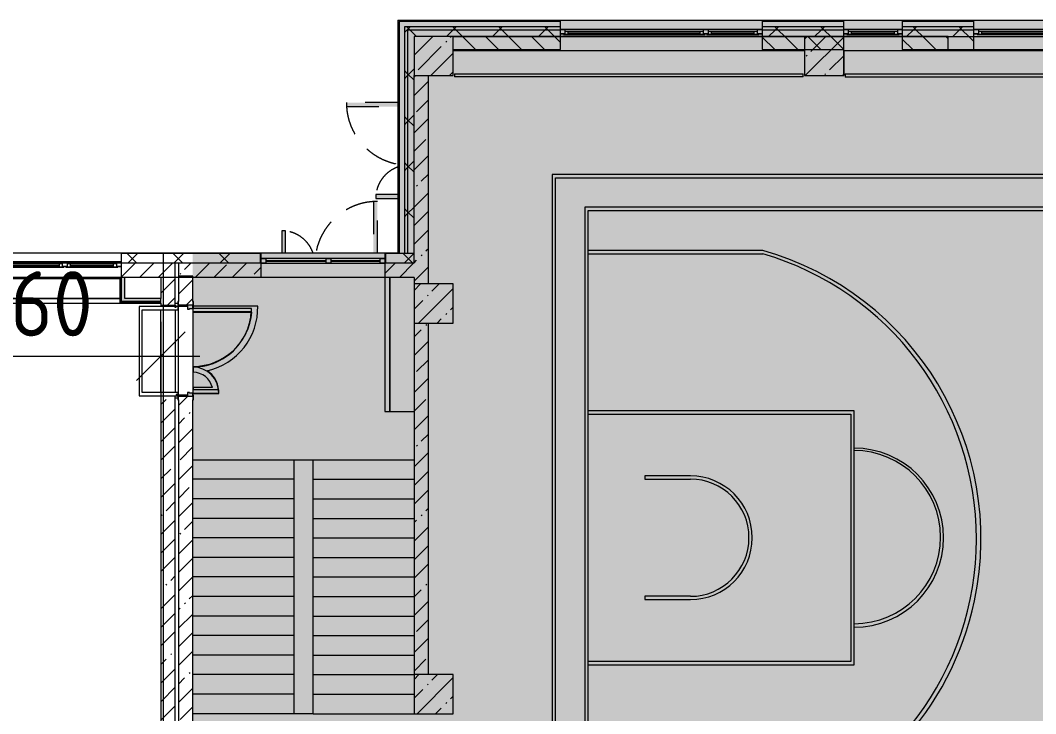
# Model space of a CAD drawing. Header units: millimetres. Extents: x 35098 to 231722, y -8553 to 29000.
# Drawn here: x 140822 to 156422, y 16700 to 27350 of the extents above; entities that cross this region are included whole.
import ezdxf

# ---------------------------------------------------------------- set-up
doc = ezdxf.new("R2010")
doc.units = ezdxf.units.MM
doc.linetypes.add('200_ШТРИХ__ш1_п0_6_', pattern=[800, 500, -300])
for name, color, linetype, lineweight in [('A-ANNO-DIMS', 7, 'Continuous', 9), ('A-ANNO-DIMS-500', 7, 'Continuous', 9), ('A-DETL-MBND-1', 7, '200_ШТРИХ__ш1_п0_6_', 9), ('A-GLAZ-2', 7, 'Continuous', 5), ('A-WALL', 7, 'Continuous', 9), ('A-WALL-4', 7, 'Continuous', 5), ('I-WALL-3', 7, 'Continuous', 5), ('S-COLS-1', 7, 'Continuous', 5), ('Оси', 7, 'Continuous', 9)]:
    doc.layers.add(name, color=color, linetype=linetype, lineweight=lineweight)
doc.layers.add('A-DETL-GENF-1', color=7, linetype='Continuous', lineweight=9, true_color=0xc0c0c0, transparency=0.4)
for name, color, linetype, lineweight, true_color in [('A-DOOR-3', 7, 'Continuous', 5, 0xe2e2e2), ('A-DOOR-4', 7, 'Continuous', 5, 0xb7b7b7), ('A-DOOR-FRAM-1', 7, 'Continuous', 5, 0xe2e2e2), ('A-DOOR-FRAM-2', 7, 'Continuous', 5, 0xaaaaaa), ('A-DOOR-FRAM-3', 7, 'Continuous', 5, 0xb7b7b7), ('A-FLOR-1', 7, 'Continuous', 5, 0xaaaaaa), ('A-FLOR-2', 7, 'Continuous', 5, 0xb7b7b7), ('A-GLAZ-3', 7, 'Continuous', 5, 0x737373), ('A-WALL-5', 7, 'Continuous', 9, 0x737373), ('A-WALL-6', 7, 'Continuous', 5, 0x737373), ('I-WALL-2', 7, 'Continuous', 9, 0xe7e7e7), ('I-WALL-4', 7, 'Continuous', 5, 0x737373), ('S-COLS-2', 7, 'Continuous', 5, 0x737373), ('S-STRS-3', 7, 'Continuous', 5, 0x737373)]:
    doc.layers.add(name, color=color, linetype=linetype, lineweight=lineweight, true_color=true_color)
doc.styles.add('ISOCPEUR_4', font='isocpeur.ttf', dxfattribs={"width": 0.9, "height": 1000})
doc.dimstyles.new('ISO-2_0_0_9К_Средний_округл2_1', dxfattribs={"dimscale": 304.8, "dimtxt": 995.981176, "dimasz": 2.46063, "dimexe": 1.968504, "dimexo": 0, "dimgap": 0, "dimtad": 1, "dimdec": 0, "dimrnd": 10, "dimzin": 0, "dimdsep": 46, "dimtxsty": 'ISOCPEUR_4', "dimblk1": 'OBLIQUE', "dimblk2": 'OBLIQUE', "dimsah": 1, "dimcen": 0.09, "dimdle": 1.968504, "dimazin": 0, "dimtfac": 1, "dimtdec": 4, "dimtix": 1, "dimtmove": 0, "dimatfit": 3, "dimfxl": 1, "dimtvp": 1, "dimtolj": 1, "dimtzin": 0, "dimarcsym": 2})
pattern_1 = [(45, (104712.3, 0), (-285.123, 285.123), []), (45, (104997.44, 0), (-285.123, 285.123), [504.031, -100.806, 16.764, -84.042])]
pattern_2 = [(45, (104712.3, 0), (-353.5534, 353.5534), []), (135, (104712.3, 0), (-353.5534, -353.5534), [])]
pattern_3 = [(45, (104712.3, 0), (-530.33, 530.33), []), (135, (104712.3, 0), (-530.33, -530.33), [])]

# ---------------------------------------------------------------- blocks, each defined once
blk = doc.blocks.new('BSC_Колонна _Прямоугольная - 600х600-V81-2_7_2_птичка')
at = {"layer": 'S-COLS-1'}
h = blk.add_hatch(dxfattribs=at)
h.set_pattern_fill('FP_121', color=256, style=0, pattern_type=2)
h.set_pattern_definition([(45, (-42460, -26800), (-285.123, 285.123), []), (45, (-42174.88, -26800), (-285.123, 285.123), [504.031, -100.806, 16.764, -84.042])])
h.paths.add_polyline_path([(-300, -300), (300, -300), (300, 300), (-300, 300), (-300, 39)])
at = {"layer": 'S-COLS-2'}
for p, q in [((300, 300), (-300, 300)), ((-300, 300), (-300, -300)), ((300, -300), (300, 300)), ((-300, -300), (300, -300))]:
    blk.add_line(p, q, dxfattribs=at)
blk = doc.blocks.new('BSC_Колонна _Прямоугольная - 600х600-V94-2_7_2_птичка')
at = {"layer": 'S-COLS-1'}
h = blk.add_hatch(dxfattribs=at)
h.set_pattern_fill('FP_133', color=256, style=0, pattern_type=2)
h.set_pattern_definition([(45, (-42460, -17000), (-285.123, 285.123), []), (45, (-42174.88, -17000), (-285.123, 285.123), [504.031, -100.806, 16.764, -84.042])])
h.paths.add_polyline_path([(-300, -300), (300, -300), (300, 300), (-300, 300)])
at = {"layer": 'S-COLS-2'}
for p, q in [((300, 300), (-300, 300)), ((-300, 300), (-300, -300)), ((300, -300), (300, 300)), ((-300, -300), (300, -300))]:
    blk.add_line(p, q, dxfattribs=at)
blk = doc.blocks.new('BSC_Колонна _Прямоугольная - 600х600-V95-2_7_2_птичка')
at = {"layer": 'S-COLS-1'}
h = blk.add_hatch(dxfattribs=at)
h.set_pattern_fill('FP_134', color=256, style=0, pattern_type=2)
h.set_pattern_definition([(45, (-42460, -23000), (-285.123, 285.123), []), (45, (-42174.88, -23000), (-285.123, 285.123), [504.031, -100.806, 16.764, -84.042])])
h.paths.add_polyline_path([(-300, -300), (300, -300), (300, 300), (-300, 300), (-300, -210)])
at = {"layer": 'S-COLS-2'}
for p, q in [((300, 300), (-300, 300)), ((-300, 300), (-300, -300)), ((300, -300), (300, 300)), ((-300, -300), (300, -300))]:
    blk.add_line(p, q, dxfattribs=at)
blk = doc.blocks.new('120_Окно_СКБ_2Ст - 120_Окно_СКБ_2Ст 3100х2500 _мал_створка слева_ 2-19089248-2_7_2_птичка')
at = {"layer": 'A-GLAZ-3'}
for p, q in [((-1550, -75), (-1550, -5)), ((-1550, -5), (-1480, -5)), ((1550, -5), (-1550, -5)), ((-1480, -75), (-1550, -75)), ((-1550, -75), (-1500, -75)), ((-1480, -75), (-1500, -75)), ((-1500, -75), (-1500, -85)), ((-1500, -85), (670, -85)), ((670, -85), (-1500, -85)), ((-1480, -5), (-1480, -75)), ((650, -35), (-1480, -35)), ((-1480, -35), (-1480, -75)), ((-1430, -85), (-1430, -35)), ((-1430, -55), (600, -55)), ((600, -65), (-1430, -65)), ((600, -85), (600, -35)), ((650, -75), (650, -5)), ((650, -5), (720, -5)), ((650, -75), (650, -35)), ((720, -75), (650, -75)), ((670, -75), (650, -75)), ((670, -75), (700, -75)), ((670, -85), (670, -75)), ((720, -75), (700, -75)), ((700, -75), (700, -85)), ((700, -85), (1500, -85)), ((1500, -85), (700, -85)), ((720, -5), (720, -75)), ((1480, -35), (720, -35)), ((720, -35), (720, -75)), ((770, -85), (770, -35)), ((770, -55), (1430, -55)), ((1430, -65), (770, -65)), ((1430, -85), (1430, -35)), ((1480, -75), (1480, -5)), ((1480, -5), (1550, -5)), ((1480, -75), (1480, -35)), ((1550, -75), (1480, -75)), ((1500, -75), (1480, -75)), ((1500, -75), (1550, -75)), ((1500, -85), (1500, -75)), ((1550, -5), (1550, -75))]:
    blk.add_line(p, q, dxfattribs=at)
blk = doc.blocks.new('120_Окно_СКБ_1Ст - 120_Окно_СКБ_1Ст 900х2500_h_-19906774-2_7_2_птичка')
at = {"layer": 'A-GLAZ-3'}
for p, q in [((-450, -75), (-450, -5)), ((-450, -5), (-380, -5)), ((450, -5), (-450, -5)), ((-380, -75), (-450, -75)), ((-450, -75), (-400, -75)), ((-380, -75), (-400, -75)), ((-400, -75), (-400, -85)), ((-400, -85), (400, -85)), ((400, -85), (-400, -85)), ((-380, -5), (-380, -75)), ((380, -35), (-380, -35)), ((-380, -35), (-380, -75)), ((-330, -85), (-330, -35)), ((-330, -55), (330, -55)), ((330, -65), (-330, -65)), ((330, -85), (330, -35)), ((380, -75), (380, -5)), ((380, -5), (450, -5)), ((380, -75), (380, -35)), ((450, -75), (380, -75)), ((400, -75), (380, -75)), ((400, -75), (450, -75)), ((400, -85), (400, -75)), ((450, -5), (450, -75))]:
    blk.add_line(p, q, dxfattribs=at)
blk = doc.blocks.new('120_Окно_СКБ_2Ст - 120_Окно_СКБ_2Ст 3100х2500 _мал_створка слева_ 2-22446355-2_7_2_птичка')
at = {"layer": 'A-GLAZ-2'}
for p, q in [((-1550, -127), (-1550, -57)), ((-1550, -57), (-1480, -57)), ((1550, -57), (-1550, -57)), ((-1480, -127), (-1550, -127)), ((-1550, -127), (-1500, -127)), ((-1480, -127), (-1500, -127)), ((-1500, -127), (-1500, -137)), ((-1500, -137), (670, -137)), ((670, -137), (-1500, -137)), ((-1480, -57), (-1480, -127)), ((650, -87), (-1480, -87)), ((-1480, -87), (-1480, -127)), ((-1430, -137), (-1430, -87)), ((-1430, -107), (600, -107)), ((600, -117), (-1430, -117)), ((600, -137), (600, -87)), ((650, -127), (650, -57)), ((650, -57), (720, -57)), ((650, -127), (650, -87)), ((720, -127), (650, -127)), ((670, -127), (650, -127)), ((670, -127), (700, -127)), ((670, -137), (670, -127)), ((720, -127), (700, -127)), ((700, -127), (700, -137)), ((700, -137), (1500, -137)), ((1500, -137), (700, -137)), ((720, -57), (720, -127)), ((1480, -87), (720, -87)), ((720, -87), (720, -127)), ((770, -137), (770, -87)), ((770, -107), (1430, -107)), ((1430, -117), (770, -117)), ((1430, -137), (1430, -87)), ((1480, -127), (1480, -57)), ((1480, -57), (1550, -57)), ((1480, -127), (1480, -87)), ((1550, -127), (1480, -127)), ((1500, -127), (1480, -127)), ((1500, -127), (1550, -127)), ((1500, -137), (1500, -127)), ((1550, -57), (1550, -127))]:
    blk.add_line(p, q, dxfattribs=at)
blk = doc.blocks.new('120_Окно_СКБ_2Ст - 120_Окно_СКБ_2Ст 1900х2400 глухое-23537524-2_7_2_птичка')
at = {"layer": 'A-GLAZ-3'}
for p, q in [((-950, 5), (-950, 75)), ((-950, 75), (-880, 75)), ((950, 75), (-950, 75)), ((-880, 5), (-950, 5)), ((-950, 5), (950, 5)), ((-880, 75), (-880, 5)), ((-120, 45), (-880, 45)), ((-120, 35), (-880, 35)), ((-120, 5), (-120, 75)), ((-120, 75), (-50, 75)), ((-50, 5), (-120, 5)), ((-50, 75), (-50, 5)), ((880, 45), (-50, 45)), ((880, 35), (-50, 35)), ((880, 5), (880, 75)), ((880, 75), (950, 75)), ((950, 5), (880, 5)), ((950, 75), (950, 5))]:
    blk.add_line(p, q, dxfattribs=at)
blk = doc.blocks.new('110_Дверь_СКБ_2Ст_Наружная - ДН-1_л__ Двухстворчатая 1350 х3200 _ЛК_ в свету с верхним остеклением 2-22448815-2_7_2_птичка')
at = {"layer": 'A-DETL-MBND-1'}
for points in [[(755, 79), (755, 869), (695, 869), (695, 79)], [(-655, 79), (-655, 419), (-715, 419), (-715, 79)]]:
    blk.add_hatch(color=256, dxfattribs=at).paths.add_polyline_path(points)
for p, q in [((755, 869), (695, 869)), ((695, 869), (695, 79)), ((755, 79), (755, 869)), ((-715, 419), (-715, 79)), ((-655, 419), (-715, 419)), ((-655, 79), (-655, 419))]:
    blk.add_line(p, q, dxfattribs=at)
for centre, radius, start, end in [((755, -91), 960, 90, 169.7202), ((-715, -91), 510, 19.6305, 90)]:
    blk.add_arc(centre, radius, start, end, dxfattribs=at)
blk = doc.blocks.new('110_Дверь_СКБ_2Ст - Д-1 Лестничная клетка EIS60-V171-2_7_2_птичка')
at = {"layer": 'A-DOOR-3'}
for points in [[(-587.5, 110), (-587.5, 1010), (-637.5, 1010), (-637.5, 110)], [(662.5, 510), (612.5, 510), (612.5, 110), (662.5, 110)], [(712.5, 30), (697.5, 30), (697.5, -110), (712.5, -110)]]:
    blk.add_hatch(color=256, dxfattribs=at).paths.add_polyline_path(points)
h = blk.add_hatch(color=256, dxfattribs=at)
h.paths.add_polyline_path([(712.5, 110), (662.5, 110), (662.5, 60), (652.5, 60), (654.4, 30), (712.5, 30), (712.5, 90.1)])
h.paths.add_polyline_path([(-627.5, 60), (-637.5, 60), (-637.5, 110), (-687.5, 110), (-687.5, 30), (-627.5, 30)])
at = {"layer": 'A-DOOR-FRAM-1'}
for points in [[(-672.5, 110), (-672.5, 118), (-742.5, 118), (-742.5, 110)], [(-672.5, 30), (-687.5, 30), (-687.5, -110), (-672.5, -110)], [(767.5, 110), (767.5, 118), (697.5, 118), (697.5, 110)], [(-672.5, -110), (-742.5, -110), (-742.5, -118), (-672.5, -118)], [(767.5, -118), (767.5, -110), (697.5, -110), (697.5, -118)]]:
    blk.add_hatch(color=256, dxfattribs=at).paths.add_polyline_path(points)
at = {"layer": 'A-DOOR-4'}
for p, q in [((-637.5, 1010), (-637.5, 110)), ((-587.5, 1010), (-637.5, 1010)), ((-587.5, 110), (-587.5, 1010)), ((662.5, 510), (612.5, 510)), ((612.5, 510), (612.5, 110)), ((662.5, 110), (662.5, 510)), ((-637.5, 110), (-587.5, 110)), ((612.5, 110), (662.5, 110))]:
    blk.add_line(p, q, dxfattribs=at)
for centre, radius, start, end in [((-637.5, 110), 900, 72, 90), ((-637.5, 110), 900, 54, 72), ((-637.5, 110), 900, 0, 54), ((662.5, 110), 400, 90, 180)]:
    blk.add_arc(centre, radius, start, end, dxfattribs=at)
at = {"layer": 'A-DOOR-FRAM-2'}
for p, q in [((-687.5, 110), (-687.5, 30)), ((-687.5, 30), (-627.5, 30)), ((-672.5, 30), (-687.5, 30)), ((-687.5, 30), (-687.5, -110)), ((-672.5, -110), (-672.5, 30)), ((-637.5, 60), (-637.5, 110)), ((-627.5, 60), (-637.5, 60)), ((-627.5, 30), (-627.5, 60)), ((662.5, 60), (652.5, 60)), ((652.5, 60), (652.5, 30)), ((652.5, 30), (712.5, 30)), ((662.5, 110), (662.5, 60)), ((712.5, 30), (697.5, 30)), ((697.5, 30), (697.5, -110)), ((712.5, 30), (712.5, 110)), ((712.5, -110), (712.5, 30)), ((-672.5, -110), (-742.5, -110)), ((-742.5, -110), (-742.5, -118)), ((-742.5, -118), (-672.5, -118)), ((-687.5, -110), (-672.5, -110)), ((-672.5, -118), (-672.5, -110)), ((697.5, -110), (712.5, -110)), ((767.5, -110), (697.5, -110)), ((697.5, -110), (697.5, -118)), ((697.5, -118), (767.5, -118)), ((767.5, -118), (767.5, -110))]:
    blk.add_line(p, q, dxfattribs=at)
at = {"layer": 'A-DOOR-FRAM-3'}
for p, q in [((-672.5, 118), (-742.5, 118)), ((-742.5, 118), (-742.5, 110)), ((-742.5, 110), (-672.5, 110)), ((-637.5, 110), (-687.5, 110)), ((-672.5, 110), (-672.5, 118)), ((712.5, 110), (662.5, 110)), ((767.5, 118), (697.5, 118)), ((697.5, 118), (697.5, 110)), ((697.5, 110), (767.5, 110)), ((767.5, 110), (767.5, 118))]:
    blk.add_line(p, q, dxfattribs=at)
blk = doc.blocks.new('110_Дверь_СКБ_2Ст_Наружная - ДН-1_л__ Двухстворчатая 1350 х3200 _ЛК_ в свету с верхним остеклением EI30-23529464-2_7_2_птичка')
at = {"layer": 'A-DETL-MBND-1'}
for points in [[(695, 512), (695, 125), (755, 125), (755, 915), (695, 915)], [(-715, 125), (-655, 125), (-655, 465), (-715, 465)]]:
    blk.add_hatch(color=256, dxfattribs=at).paths.add_polyline_path(points)
for p, q in [((755, 915), (695, 915)), ((695, 915), (695, 125)), ((755, 125), (755, 915)), ((-715, 465), (-715, 125)), ((-655, 465), (-715, 465)), ((-655, 125), (-655, 465))]:
    blk.add_line(p, q, dxfattribs=at)
for centre, radius, start, end in [((755, -45), 960, 90, 169.737), ((-715, -45), 510, 19.5984, 90)]:
    blk.add_arc(centre, radius, start, end, dxfattribs=at)
blk = doc.blocks.new('Зашивка приборов отопления22 - Зашивка приборов отопления-33321747-2_7_2_птичка')
at = {"layer": 'A-WALL-4'}
for p, q in [((37288, 26888), (34188, 26888)), ((34188, 26567), (37268, 26567)), ((37268, 26567), (34188, 26567)), ((34188, 26492), (37268, 26492))]:
    blk.add_line(p, q, dxfattribs=at)
blk = doc.blocks.new('Зашивка приборов отопления28 - Зашивка приборов отопления-33322877-2_7_2_птичка')
at = {"layer": 'A-WALL-6'}
for p, q in [((75401, 486), (73341, 486)), ((73341, 486), (73341, 411)), ((73341, 411), (73341, 36)), ((75401, 411), (73341, 411)), ((73341, 411), (73341, 36)), ((73341, 411), (75401, 411))]:
    blk.add_line(p, q, dxfattribs=at)
blk = doc.blocks.new('DIMBLOCK198-2_7_2_птичка')
at = {"layer": 'A-ANNO-DIMS-500'}
for p, q in [((142982, 22721), (142982, 21591)), ((142982, 22191), (142982, 22721)), ((138322, 22600), (138322, 21591)), ((138322, 22191), (138322, 22600)), ((137722, 22191), (143582, 22191))]:
    blk.add_line(p, q, dxfattribs=at)
at = {"layer": 'A-ANNO-DIMS-500', "lineweight": 20}
for p, q in [((138322, 22191), (138697, 22566)), ((142982, 22191), (143357, 22566)), ((138322, 22191), (137947, 21816)), ((142982, 22191), (142607, 21816))]:
    blk.add_line(p, q, dxfattribs=at)
at = {"layer": 'A-ANNO-DIMS-500', "color": 0, "insert": (139340, 23497), "char_height": 1000, "width": 3148.83, "attachment_point": 1, "line_spacing_factor": 1.149209, "style": 'ISOCPEUR_4'}
blk.add_mtext('4660', dxfattribs=at)
blk = doc.blocks.new('_Oblique')
at = {"color": 0, "linetype": 'ByBlock', "lineweight": -2}
blk.add_line((-0.5, -0.5), (0.5, 0.5), dxfattribs=at)

msp = doc.modelspace()

# ---------------------------------------------------------------- hatches: boundary and pattern name
at = {"layer": 'A-DETL-GENF-1'}
msp.add_hatch(color=256, dxfattribs=at).paths.add_polyline_path([(180553.3, -280), (180572.3, -280), (180572.3, 3300), (189572.3, 3300), (189572.3, 27350), (146622.3, 27350), (146622.3, 23778), (143472.3, 23778), (143472.3, -280), (179625.7, -280)])
at = {"layer": 'A-WALL-4'}
h = msp.add_hatch(dxfattribs=at)
h.set_pattern_fill('FP_103', color=256, style=0, pattern_type=2)
h.set_pattern_definition(pattern_2)
h.paths.add_polyline_path([(189516.2, 27200), (189572.3, 27200), (189572.3, 27250), (185062.3, 27250), (185062.3, 27200), (188900.9, 27200)])
h.paths.add_polyline_path([(181480.8, 27200), (182562.3, 27200), (182562.3, 27250), (181052.3, 27250), (181052.3, 27200)])
h.paths.add_polyline_path([(172205.6, 27200), (172672.3, 27200), (172669.3, 27250), (170872.3, 27250), (170872.3, 27200), (171278.1, 27200)])
h.paths.add_polyline_path([(173572.3, 27200), (178952.3, 27200), (178952.3, 27250), (173572.3, 27250)])
h.paths.add_polyline_path([(169972.3, 27200), (169972.3, 27250), (168892.3, 27250), (168892.3, 27200), (169667.5, 27200)])
h.paths.add_polyline_path([(154372.6, 27200), (155472.5, 27200), (155472.5, 27250), (154372.6, 27250)])
h.paths.add_polyline_path([(164572.3, 27200), (165752.3, 27200), (165752.3, 27250), (164572.3, 27250)])
h.paths.add_polyline_path([(161872.3, 27200), (161872.3, 27250), (160622.2, 27250), (160622.2, 27200), (161539.1, 27200)])
h.paths.add_polyline_path([(159220.3, 27200), (159722.2, 27200), (159722.2, 27250), (158572.5, 27250), (158572.5, 27200)])
h.paths.add_polyline_path([(146772.3, 27200), (149119.3, 27200), (149119.3, 27250), (146722.3, 27250), (146722.3, 27200)])
h.paths.add_polyline_path([(153472.6, 27200), (153472.6, 27250), (152219.3, 27250), (152219.3, 27200), (152727.7, 27200)])
h = msp.add_hatch(dxfattribs=at)
h.set_pattern_fill('FP_103', color=256, style=0, pattern_type=2)
h.set_pattern_definition(pattern_2)
h.paths.add_polyline_path([(146722.3, 23770), (146772.3, 23770), (146772.3, 27200), (146722.3, 27200), (146722.3, 23778)])
h = msp.add_hatch(dxfattribs=at)
h.set_pattern_fill('FP_103', color=256, style=0, pattern_type=2)
h.set_pattern_definition(pattern_2)
h.paths.add_polyline_path([(188912.3, 27100), (189572.3, 27100), (189572.3, 27200), (185062.3, 27200), (185062.3, 27100), (188900.9, 27100)])
h.paths.add_polyline_path([(172205.6, 27100), (172672.3, 27100), (172669.3, 27200), (170872.3, 27200), (170872.3, 27100), (171472.3, 27100)])
h.paths.add_polyline_path([(169972.3, 27100), (169972.3, 27200), (168892.3, 27200), (168892.3, 27100), (169667.5, 27100)])
h.paths.add_polyline_path([(173572.3, 27100), (178952.3, 27100), (178952.3, 27200), (173572.3, 27200)])
h.paths.add_polyline_path([(182562.3, 27100), (182562.3, 27200), (181052.3, 27200), (181052.3, 27100), (182408.3, 27100)])
h.paths.add_polyline_path([(161872.3, 27100), (161872.3, 27200), (160622.2, 27200), (160622.2, 27100), (161539.1, 27100)])
h.paths.add_polyline_path([(165752.3, 27100), (165752.3, 27200), (164572.3, 27200), (164572.3, 27100), (165712.9, 27100)])
h.paths.add_polyline_path([(158572.5, 27100), (159722.2, 27100), (159722.2, 27200), (158572.5, 27200)])
h.paths.add_polyline_path([(149119.3, 27100), (149119.3, 27200), (146772.3, 27200), (146772.3, 27100), (148090.1, 27100)])
h.paths.add_polyline_path([(152219.3, 27100), (153472.6, 27100), (153472.6, 27200), (152219.3, 27200)])
h.paths.add_polyline_path([(154372.6, 27100), (155472.5, 27100), (155472.5, 27200), (154372.6, 27200)])
h = msp.add_hatch(dxfattribs=at)
h.set_pattern_fill('FP_103', color=256, style=0, pattern_type=2)
h.set_pattern_definition(pattern_2)
h.paths.add_polyline_path([(146872.3, 23770), (146872.3, 27100), (146772.3, 27100), (146772.3, 23770)])
h = msp.add_hatch(dxfattribs=at)
h.set_pattern_fill('FP_113', color=256, style=0, pattern_type=2)
h.set_pattern_definition([(135, (104712.32, 0), (-176.7767, -176.7767), [])])
h.paths.add_polyline_path([(147472.3, 26900), (149119.3, 26900), (149119.3, 27100), (147472.3, 27100), (147472.3, 26947.7)])
h.paths.add_polyline_path([(155077.1, 26900), (155077.1, 27100), (154372.6, 27100), (154372.6, 26900), (154582.7, 26900)])
h.paths.add_polyline_path([(152219.3, 26900), (153472.6, 26900), (153472.6, 27100), (152219.3, 27100)])
h = msp.add_hatch(dxfattribs=at)
h.set_pattern_fill('FP_103', color=256, style=0, pattern_type=2)
h.set_pattern_definition(pattern_2)
h.paths.add_polyline_path([(138572.3, 23620), (139272.3, 23620), (139272.3, 23770), (138552.3, 23770), (138552.3, 23620)])
h.paths.add_polyline_path([(143472.3, 23620), (143472.3, 23770), (142372.3, 23770), (142372.3, 23620), (143452.5, 23620)])
h = msp.add_hatch(dxfattribs=at)
h.set_pattern_fill('FP_103', color=256, style=0, pattern_type=2)
h.set_pattern_definition(pattern_2)
h.paths.add_polyline_path([(146622.3, 23620), (146872.3, 23620), (146872.3, 23770), (146430.3, 23770), (146430.3, 23620), (146601.6, 23620)])
h.paths.add_polyline_path([(144514.3, 23620), (144514.3, 23770), (143472.3, 23770), (143472.3, 23620), (144380, 23620)])
at = {"layer": 'I-WALL-2'}
for points in [[(142377.3, 23029), (142427.3, 23029), (142427.3, 23399), (142377.3, 23399), (142377.3, 23368.5)], [(142427.3, 23029), (142982.3, 23029), (142982.3, 23079), (142427.3, 23079)]]:
    msp.add_hatch(color=256, dxfattribs=at).paths.add_polyline_path(points)
at = {"layer": 'I-WALL-3'}
h = msp.add_hatch(dxfattribs=at)
h.set_pattern_fill('FP_114', color=256, style=0, pattern_type=2)
h.set_pattern_definition([(135, (104712.3, 0), (-353.5534, -353.5534), [])])
h.paths.add_polyline_path([(185062.3, 26900), (185362.3, 26900), (185362.3, 27100), (185062.3, 27100), (185062.3, 26974.9)])
h.paths.add_polyline_path([(188912.3, 26900), (188912.3, 27100), (185862.3, 27100), (185862.3, 26900), (188900.9, 26900)])
h.paths.add_polyline_path([(178252.3, 26900), (178252.3, 27100), (175522.3, 27100), (175522.3, 26900), (177770.7, 26900)])
h.paths.add_polyline_path([(172672.3, 26900), (172669.3, 27100), (171472.3, 27100), (171472.3, 26900), (172669.3, 26900)])
h.paths.add_polyline_path([(178952.3, 26900), (178952.3, 27100), (178752.3, 27100), (178752.3, 26900)])
h.paths.add_polyline_path([(173572.3, 26900), (175022.3, 26900), (175022.3, 27100), (173572.3, 27100)])
h.paths.add_polyline_path([(181462.3, 26900), (181462.3, 27100), (181052.3, 27100), (181052.3, 26900)])
h.paths.add_polyline_path([(182562.3, 26900), (182562.3, 27100), (181962.3, 27100), (181962.3, 26900), (182408.3, 26900)])
h.paths.add_polyline_path([(161075.3, 26900), (161872.3, 26900), (161872.3, 27100), (160622.2, 27100), (160622.2, 26900)])
h.paths.add_polyline_path([(158572.5, 26900), (159722.2, 26900), (159722.2, 27100), (158572.5, 27100)])
h.paths.add_polyline_path([(164572.3, 26900), (165772.3, 26900), (165772.3, 27100), (164572.3, 27100)])
h.paths.add_polyline_path([(169177.1, 26900), (169972.3, 26900), (169972.3, 27100), (168872.3, 27100), (168872.3, 26900)])
h.paths.add_polyline_path([(155077.1, 26900), (155472.5, 26900), (155472.5, 27100), (155077.1, 27100)])
h = msp.add_hatch(dxfattribs=at)
h.set_pattern_fill('FP_111', color=256, style=0, pattern_type=2)
h.set_pattern_definition(pattern_1)
h.paths.add_polyline_path([(147092.3, 23300), (147092.3, 26500), (146872.3, 26500), (146872.3, 23300)])
h = msp.add_hatch(dxfattribs=at)
h.set_pattern_fill('FP_111', color=256, style=0, pattern_type=2)
h.set_pattern_definition(pattern_1)
h.paths.add_polyline_path([(142524.9, 23400), (143202.3, 23400), (143202.3, 23620), (142372.3, 23620), (142372.3, 23400)])
h.paths.add_polyline_path([(138322.3, 23400), (139272.3, 23400), (139272.3, 23620), (138322.3, 23620)])
h = msp.add_hatch(dxfattribs=at)
h.set_pattern_fill('FP_111', color=256, style=0, pattern_type=2)
h.set_pattern_definition(pattern_1)
h.paths.add_polyline_path([(143252.3, 23400), (143472.3, 23400), (143472.3, 23620), (143252.3, 23620)])
h = msp.add_hatch(dxfattribs=at)
h.set_pattern_fill('FP_111', color=256, style=0, pattern_type=2)
h.set_pattern_definition(pattern_1)
h.paths.add_polyline_path([(146872.3, 23400), (146872.3, 23620), (146422.3, 23620), (146422.3, 23400), (146698.8, 23400)])
h.paths.add_polyline_path([(144380, 23400), (144522.3, 23400), (144517.3, 23620), (143472.3, 23620), (143472.3, 23400)])
h = msp.add_hatch(dxfattribs=at)
h.set_pattern_fill('FP_111', color=256, style=0, pattern_type=2)
h.set_pattern_definition(pattern_1)
h.paths.add_polyline_path([(143452.5, 10450), (143472.3, 10450), (143472.3, 12125), (143252.3, 12125), (143252.3, 10450)])
h.paths.add_polyline_path([(143252.3, 13525), (143472.3, 13525), (143472.3, 21575), (143252.3, 21575), (143252.3, 13534.8)])
h.paths.add_polyline_path([(143472.3, 22975), (143472.3, 23420.3), (143252.3, 23420.3), (143252.3, 22975), (143452.5, 22975)])
h = msp.add_hatch(dxfattribs=at)
h.set_pattern_fill('FP_111', color=256, style=0, pattern_type=2)
h.set_pattern_definition(pattern_1)
h.paths.add_polyline_path([(142982.3, 11200), (143202.3, 11200), (143202.3, 12125), (142982.3, 12125), (142982.3, 11221)])
h.paths.add_polyline_path([(143202.3, 13525), (143202.3, 21575), (142982.3, 21575), (142982.3, 13525)])
h.paths.add_polyline_path([(143202.3, 22975), (143202.3, 23400), (142982.3, 23400), (142982.3, 22975)])
h = msp.add_hatch(dxfattribs=at)
h.set_pattern_fill('FP_215', color=256, style=0, pattern_type=2)
h.set_pattern_definition(pattern_3)
h.paths.add_polyline_path([(142364.8, 23004), (142982.3, 23004), (142982.3, 23016.5), (142364.8, 23016.5)])
h = msp.add_hatch(dxfattribs=at)
h.set_pattern_fill('FP_215', color=256, style=0, pattern_type=2)
h.set_pattern_definition(pattern_3)
h.paths.add_polyline_path([(142524.9, 23016.5), (142982.3, 23016.5), (142982.3, 23029), (142377.3, 23029), (142377.3, 23016.5), (142427.3, 23016.5)])
h = msp.add_hatch(dxfattribs=at)
h.set_pattern_fill('FP_111', color=256, style=0, pattern_type=2)
h.set_pattern_definition(pattern_1)
h.paths.add_polyline_path([(147092.3, 17300), (147092.3, 22700), (146872.3, 22700), (146872.3, 17300)])
at = {"layer": 'S-COLS-1'}
h = msp.add_hatch(dxfattribs=at)
h.set_pattern_fill('FP_111', color=256, style=0, pattern_type=2)
h.set_pattern_definition(pattern_1)
h.paths.add_polyline_path([(153472.3, 26500), (153472.3, 27100), (152872.3, 27100), (152872.3, 26500)])

# ---------------------------------------------------------------- linework, layer by layer
at = {"layer": 'A-DETL-MBND-1'}
msp.add_line((143252.3, 23619.7), (143202.3, 23619.7), dxfattribs=at)
at = {"layer": 'A-FLOR-1'}
for p, q in [((142352.3, 23380), (139272.3, 23380)), ((143252.3, 23400), (143202.3, 23400)), ((139272.3, 23079), (142352.3, 23079)), ((142962.3, 23003), (142352.3, 23003)), ((143197.3, 22954.3), (142645.7, 22954.3)), ((142645.7, 22954.3), (142645.7, 21584.5)), ((142962.3, 23000), (142962.3, 23003)), ((142982.3, 23000), (142962.3, 23000)), ((143244.3, 23000), (143202.3, 23000)), ((143245.7, 22954.3), (143217.3, 22954.3)), ((143245.7, 22904.3), (143245.7, 22954.3)), ((142695.7, 21634.5), (142695.7, 22904.3)), ((142695.7, 22904.3), (143245.7, 22904.3)), ((142645.7, 21584.5), (143244.3, 21584.5)), ((143245.7, 21634.5), (142695.7, 21634.5)), ((143201.6, 21550), (143244.3, 21550)), ((143245.7, 21590), (143245.7, 21634.5))]:
    msp.add_line(p, q, dxfattribs=at)
at = {"layer": 'A-FLOR-2'}
for p, q in [((147492.3, 26880), (147472.3, 26880)), ((153472.6, 26880), (153472.6, 26500)), ((169352.3, 24981.3), (148995.9, 24981.3)), ((148995.9, 24981.3), (148995.9, 13824.4)), ((149045.9, 13874.4), (149045.9, 24931.3)), ((149045.9, 24931.3), (169302.3, 24931.3)), ((168852.3, 24481.3), (149495.9, 24481.3)), ((149495.9, 24481.3), (149495.9, 14324.4)), ((149545.9, 14374.4), (149545.9, 24431.3)), ((149545.9, 24431.3), (159149.1, 24431.3)), ((152232, 23812.8), (149542.3, 23812.8)), ((149542.3, 23812.8), (149542.3, 23762.8)), ((149542.3, 23762.8), (152232, 23762.8)), ((144470.5, 22959.2), (143475.7, 22959.2)), ((143475.7, 22959.2), (143475.7, 22925)), ((143475.7, 22869.2), (144378, 22869.2)), ((143475.7, 22034.2), (143475.7, 21944.2)), ((143772.8, 21708.1), (143475.7, 21708.1)), ((143475.7, 21708.1), (143475.7, 21675)), ((143475.7, 21625), (143475.7, 21618.1)), ((143475.7, 21618.1), (143870.1, 21618.1)), ((153632, 21352.8), (149542.3, 21352.8)), ((149542.3, 21352.8), (149542.3, 21302.8)), ((149542.3, 21302.8), (153582, 21302.8)), ((153582, 21302.8), (153582, 17502.8)), ((153632, 17452.8), (153632, 21352.8)), ((150417.3, 20352.8), (150417.3, 20302.8)), ((151117.3, 20352.8), (150417.3, 20352.8)), ((150417.3, 20302.8), (151117.3, 20302.8)), ((151117.3, 18502.8), (150417.3, 18502.8)), ((150417.3, 18502.8), (150417.3, 18452.8)), ((150417.3, 18452.8), (151117.3, 18452.8)), ((153582, 17502.8), (149542.3, 17502.8)), ((149542.3, 17502.8), (149542.3, 17452.8)), ((149542.3, 17452.8), (153632, 17452.8))]:
    msp.add_line(p, q, dxfattribs=at)
for centre, radius, start, end in [((150977.3, 19382.8), 4604.2, 348.13013, 74.18669), ((150947.8, 19382.8), 4564.4, 286.34112, 73.65888), ((143475.7, 22939.2), 995, 282.67054, 1.1511), ((143475.7, 22939.2), 905, 270, 355.56313), ((143475.7, 21639.2), 305, 13.0427, 90), ((143475.7, 21639.2), 395, 5.20117, 56.45952), ((143475.7, 21639.2), 395, 356.92799, 357.93552), ((153632, 19402.8), 1375, 270, 90), ((153632, 19411.7), 1330, 270, 90), ((151117.3, 19402.8), 950, 270, 90), ((151117.3, 19402.8), 900, 270, 90), ((150977.3, 19382.8), 4604.2, 285.81331, 348.1026)]:
    msp.add_arc(centre, radius, start, end, dxfattribs=at)
at = {"layer": 'A-WALL'}
for p, q in [((144517.3, 23773), (142372.3, 23773)), ((144514.3, 23770), (142372.3, 23770)), ((143202.3, 23620), (142372.3, 23620)), ((142364.8, 23016.5), (142364.8, 23399)), ((142377.3, 23029), (142377.3, 23399)), ((142982.3, 23016.5), (142364.8, 23016.5)), ((142982.3, 23029), (142377.3, 23029)), ((142982.3, 23004), (142982.3, 23079))]:
    msp.add_line(p, q, dxfattribs=at)
at = {"layer": 'A-WALL-4'}
for p, q in [((138572.3, 23778), (146622.3, 23778)), ((142372.3, 23778), (142372.3, 23620)), ((143252.3, 23620), (138552.3, 23620)), ((143197.3, 22965), (143197.3, 22945)), ((143217.3, 22965), (143197.3, 22965)), ((143197.3, 22945), (143217.3, 22945)), ((143217.3, 22945), (143217.3, 22965)), ((143237.3, 21605), (143217.3, 21605)), ((143217.3, 21605), (143217.3, 21585)), ((143217.3, 21585), (143237.3, 21585)), ((143237.3, 21585), (143237.3, 21605))]:
    msp.add_line(p, q, dxfattribs=at)
at = {"layer": 'A-WALL-5'}
for p, q in [((146642.3, 27330), (146642.3, 23779.7)), ((149119.3, 27330), (146642.3, 27330)), ((153472.6, 27330), (152219.3, 27330)), ((155472.5, 27330), (154372.6, 27330)), ((146722.3, 27250), (146722.3, 23770)), ((149119.3, 27250), (146722.3, 27250)), ((146772.3, 27200), (146772.3, 23770)), ((149119.3, 27200), (146772.3, 27200)), ((153472.6, 27250), (152219.3, 27250)), ((153472.6, 27200), (152219.3, 27200)), ((155472.5, 27250), (154372.6, 27250)), ((155472.5, 27200), (154372.6, 27200)), ((149119.3, 27100), (147472.3, 27100)), ((147472.3, 27100), (149119.3, 27100)), ((153472.6, 27100), (152219.3, 27100)), ((152219.3, 27100), (153472.6, 27100)), ((155077.1, 27100), (154372.6, 27100)), ((154372.6, 27100), (155472.5, 27100)), ((155077.1, 26900), (155077.1, 27100)), ((144514.3, 23620), (144514.3, 23770)), ((144517.3, 23620), (144517.3, 23773)), ((146427.3, 23773), (146427.3, 23620)), ((146642.3, 23773), (146427.3, 23773)), ((146430.3, 23770), (146430.3, 23620)), ((146872.3, 23770), (146430.3, 23770)), ((146622.3, 23778), (146642.3, 23778)), ((146642.3, 23778), (146642.3, 23770)), ((144522.3, 23620), (143252.3, 23620)), ((146872.3, 23620), (146422.3, 23620))]:
    msp.add_line(p, q, dxfattribs=at)
at = {"layer": 'A-WALL-6'}
for p, q in [((146622.3, 27350), (146622.3, 23778)), ((146622.3, 27350), (161872.3, 27350)), ((149119.3, 27100), (149119.3, 27350)), ((152219.3, 27350), (152219.3, 27100)), ((153472.6, 27100), (153472.6, 27350)), ((154372.6, 27350), (154372.6, 27100)), ((155472.5, 27100), (155472.5, 27350)), ((149119.3, 26900), (149119.3, 27100)), ((152219.3, 27100), (149119.3, 27100)), ((152219.3, 27100), (152219.3, 26900)), ((153472.6, 26900), (153472.6, 27100)), ((154372.6, 27100), (153472.6, 27100)), ((154372.6, 27100), (154372.6, 26900)), ((147472.3, 26900), (149119.3, 26900)), ((152219.3, 26900), (153472.6, 26900)), ((154372.6, 26900), (155077.1, 26900)), ((146872.3, 23620), (146872.3, 26500)), ((144522.3, 23620), (144522.3, 23778)), ((146422.3, 23778), (146422.3, 23620))]:
    msp.add_line(p, q, dxfattribs=at)
at = {"layer": 'I-WALL-3'}
for p, q in [((142372.3, 23620), (142372.3, 23400)), ((143202.3, 22965), (143202.3, 23620)), ((143252.3, 23620), (143252.3, 23030)), ((143472.3, 23420.3), (143252.3, 23420.3)), ((143202.3, 23400), (138322.3, 23400)), ((142352.3, 23399), (142352.3, 23004)), ((142427.3, 23399), (142352.3, 23399)), ((142427.3, 23079), (142427.3, 23399)), ((142982.3, 23400), (142982.3, 23079)), ((142352.3, 23004), (142982.3, 23004)), ((142982.3, 23079), (142427.3, 23079)), ((142982.3, 23004), (142982.3, 22954.3)), ((142982.3, 22975), (143202.3, 22975)), ((143252.3, 21590), (143252.3, 22960)), ((142982.3, 21634.5), (142982.3, 22904.3)), ((143202.3, 22904.3), (143202.3, 21634.5)), ((142982.3, 21584.5), (142982.3, 13518)), ((143202.3, 21575), (142982.3, 21575)), ((143202.3, 11200), (143202.3, 21584.5)), ((143252.3, 21520), (143252.3, 13580))]:
    msp.add_line(p, q, dxfattribs=at)
at = {"layer": 'I-WALL-4'}
for p, q in [((149119.3, 27100), (152219.3, 27100)), ((153472.6, 27100), (154372.6, 27100)), ((155472.5, 26900), (155472.5, 27100)), ((155472.5, 27100), (158572.5, 27100)), ((147492.3, 26900), (147492.3, 26880)), ((152872.3, 26880), (147492.3, 26880)), ((158872.3, 26880), (153472.3, 26880)), ((155077.1, 26900), (170872.3, 26900)), ((147493.3, 26530), (152852.3, 26530)), ((147493.3, 26530), (147493.3, 26480)), ((152852.3, 26480), (152852.3, 26530)), ((153493.6, 26529), (158851.3, 26529)), ((153493.6, 26529), (153493.6, 26479)), ((147092.3, 23300), (147092.3, 26500)), ((152852.3, 26480), (147493.3, 26480)), ((158851.3, 26479), (153493.6, 26479)), ((144522.3, 23400), (144522.3, 23620)), ((146422.3, 23620), (146422.3, 23400)), ((143472.3, 23030), (143472.3, 23420.3)), ((146872.3, 23400), (143252.3, 23400)), ((146872.3, 23400), (146872.3, 23300)), ((143472.3, 22875), (143472.3, 21675)), ((146872.3, 22700), (146872.3, 17300)), ((147092.3, 17300), (147092.3, 22700)), ((143472.3, 15200), (143472.3, 21520))]:
    msp.add_line(p, q, dxfattribs=at)
at = {"layer": 'S-COLS-2'}
for p, q in [((153472.3, 27100), (152872.3, 27100)), ((152872.3, 27100), (152872.3, 26500)), ((153472.3, 26500), (153472.3, 27100)), ((152872.3, 26500), (153472.3, 26500))]:
    msp.add_line(p, q, dxfattribs=at)
at = {"layer": 'S-STRS-3'}
for p, q in [((143472.3, 22875), (143472.3, 21675)), ((143472.3, 20600), (145322.3, 20600)), ((145022.3, 20600), (145022.3, 20300)), ((145322.3, 20600), (146872.3, 20600)), ((145322.3, 20300), (145322.3, 20600)), ((145322.3, 20600), (146872.3, 20600)), ((145022.3, 20300), (143472.3, 20300)), ((145022.3, 20300), (143472.3, 20300)), ((145022.3, 20300), (145022.3, 20000)), ((145322.3, 20000), (145322.3, 20300)), ((145322.3, 20300), (146872.3, 20300)), ((145322.3, 20300), (146872.3, 20300)), ((145022.3, 20000), (143472.3, 20000)), ((145022.3, 20000), (143472.3, 20000)), ((145022.3, 20000), (145022.3, 19700)), ((145322.3, 19700), (145322.3, 20000)), ((145322.3, 20000), (146872.3, 20000)), ((145322.3, 20000), (146872.3, 20000)), ((145022.3, 19700), (143472.3, 19700)), ((145022.3, 19700), (143472.3, 19700)), ((145022.3, 19700), (145022.3, 19400)), ((145322.3, 19400), (145322.3, 19700)), ((145322.3, 19700), (146872.3, 19700)), ((145322.3, 19700), (146872.3, 19700)), ((145022.3, 19400), (143472.3, 19400)), ((145022.3, 19400), (143472.3, 19400)), ((145022.3, 19400), (145022.3, 19100)), ((145322.3, 19100), (145322.3, 19400)), ((145322.3, 19400), (146872.3, 19400)), ((145322.3, 19400), (146872.3, 19400)), ((145022.3, 19100), (143472.3, 19100)), ((145022.3, 19100), (143472.3, 19100)), ((145022.3, 19100), (145022.3, 18800)), ((145322.3, 18800), (145322.3, 19100)), ((145322.3, 19100), (146872.3, 19100)), ((145322.3, 19100), (146872.3, 19100)), ((145022.3, 18800), (143472.3, 18800)), ((145022.3, 18800), (143472.3, 18800)), ((145022.3, 18800), (145022.3, 18500)), ((145322.3, 18500), (145322.3, 18800)), ((145322.3, 18800), (146872.3, 18800)), ((145322.3, 18800), (146872.3, 18800)), ((145022.3, 18500), (143472.3, 18500)), ((145022.3, 18500), (143472.3, 18500)), ((145022.3, 18500), (145022.3, 18200)), ((145322.3, 18200), (145322.3, 18500)), ((145322.3, 18500), (146872.3, 18500)), ((145322.3, 18500), (146872.3, 18500)), ((145022.3, 18200), (143472.3, 18200)), ((145022.3, 18200), (143472.3, 18200)), ((145022.3, 18200), (145022.3, 17900)), ((145322.3, 17900), (145322.3, 18200)), ((145322.3, 18200), (146872.3, 18200)), ((145322.3, 18200), (146872.3, 18200)), ((145022.3, 17900), (143472.3, 17900)), ((145022.3, 17900), (143472.3, 17900)), ((145022.3, 17900), (145022.3, 17600)), ((145322.3, 17600), (145322.3, 17900)), ((145322.3, 17900), (146872.3, 17900)), ((145322.3, 17900), (146872.3, 17900)), ((145022.3, 17600), (143472.3, 17600)), ((145022.3, 17600), (143472.3, 17600)), ((145022.3, 17600), (145022.3, 17300)), ((145322.3, 17300), (145322.3, 17600)), ((145322.3, 17600), (146872.3, 17600)), ((145322.3, 17600), (146872.3, 17600)), ((145022.3, 17300), (143472.3, 17300)), ((145022.3, 17300), (143472.3, 17300)), ((145022.3, 17300), (145022.3, 17000)), ((145322.3, 17000), (145322.3, 17300)), ((145322.3, 17300), (146872.3, 17300)), ((145322.3, 17300), (146872.3, 17300)), ((145022.3, 17000), (143472.3, 17000)), ((145022.3, 17000), (143472.3, 17000)), ((145022.3, 17000), (145022.3, 16700)), ((145322.3, 16700), (145322.3, 17000)), ((145322.3, 17000), (146872.3, 17000)), ((145322.3, 17000), (146872.3, 17000)), ((145022.3, 16700), (143472.3, 16700)), ((145022.3, 16700), (143472.3, 16700)), ((145322.3, 16700), (145022.3, 16700)), ((145322.3, 16700), (146872.3, 16700)), ((145322.3, 16700), (146872.3, 16700))]:
    msp.add_line(p, q, dxfattribs=at)
at = {"layer": 'Оси'}
msp.add_line((143022.3, 11277.7), (143022.3, 23777.7), dxfattribs=at)

# ---------------------------------------------------------------- block references
at = {"layer": 'A-DETL-MBND-1', "rotation": 89.9999999999999}
msp.add_blockref('110_Дверь_СКБ_2Ст_Наружная - ДН-1_л__ Двухстворчатая 1350 х3200 _ЛК_ в свету с верхним остеклением EI30-23529464-2_7_2_птичка', (146747.3, 25330.5), dxfattribs=at)
at = {"layer": 'A-DETL-MBND-1'}
msp.add_blockref('110_Дверь_СКБ_2Ст_Наружная - ДН-1_л__ Двухстворчатая 1350 х3200 _ЛК_ в свету с верхним остеклением 2-22448815-2_7_2_птичка', (145552.8, 23698.7), dxfattribs=at)
at = {"layer": 'A-DOOR-4', "rotation": 269.9999999999999}
msp.add_blockref('110_Дверь_СКБ_2Ст - Д-1 Лестничная клетка EIS60-V171-2_7_2_птичка', (143362.3, 22287.5), dxfattribs=at)
at = {"layer": 'A-GLAZ-2'}
msp.add_blockref('120_Окно_СКБ_2Ст - 120_Окно_СКБ_2Ст 3100х2500 _мал_створка слева_ 2-22446355-2_7_2_птичка', (140822.3, 23695), dxfattribs=at)
at = {"layer": 'A-GLAZ-3'}
for name, p in [('120_Окно_СКБ_2Ст - 120_Окно_СКБ_2Ст 3100х2500 _мал_створка слева_ 2-19089248-2_7_2_птичка', (150669.3, 27215)), ('120_Окно_СКБ_1Ст - 120_Окно_СКБ_1Ст 900х2500_h_-19906774-2_7_2_птичка', (153922.6, 27215)), ('120_Окно_СКБ_2Ст - 120_Окно_СКБ_2Ст 3100х2500 _мал_створка слева_ 2-19089248-2_7_2_птичка', (157022.5, 27215))]:
    msp.add_blockref(name, p, dxfattribs=at)
at = {"layer": 'A-GLAZ-3', "rotation": 180}
msp.add_blockref('120_Окно_СКБ_2Ст - 120_Окно_СКБ_2Ст 1900х2400 глухое-23537524-2_7_2_птичка', (145472.3, 23695), dxfattribs=at)
at = {"layer": 'A-WALL-4'}
msp.add_blockref('Зашивка приборов отопления22 - Зашивка приборов отопления-33321747-2_7_2_птичка', (105084.5, -3488.4), dxfattribs=at)
at = {"layer": 'A-WALL-6', "rotation": 89.9999999999998}
msp.add_blockref('Зашивка приборов отопления28 - Зашивка приборов отопления-33322877-2_7_2_птичка', (146908.2, -52001), dxfattribs=at)
at = {"layer": 'S-COLS-2'}
for name, p in [('BSC_Колонна _Прямоугольная - 600х600-V81-2_7_2_птичка', (147172.3, 26800)), ('BSC_Колонна _Прямоугольная - 600х600-V95-2_7_2_птичка', (147172.3, 23000)), ('BSC_Колонна _Прямоугольная - 600х600-V94-2_7_2_птичка', (147172.3, 17000))]:
    msp.add_blockref(name, p, dxfattribs=at)

# ---------------------------------------------------------------- dimensions: what is measured, and where the dimension line sits
at = {"layer": 'A-ANNO-DIMS'}
dim = msp.add_linear_dim(base=(142982.3, 22191), p1=(138322.3, 22600), p2=(142982.3, 22721.3), dimstyle='ISO-2_0_0_9К_Средний_округл2_1', override={"dimpost": '<>', "dimfxl": 4661.578965}, dxfattribs=at)
dim.commit()
dim.dimension.update_dxf_attribs({"geometry": 'DIMBLOCK198-2_7_2_птичка', "text_midpoint": (140652.3, 22691)})

doc.saveas('drawing.dxf')
